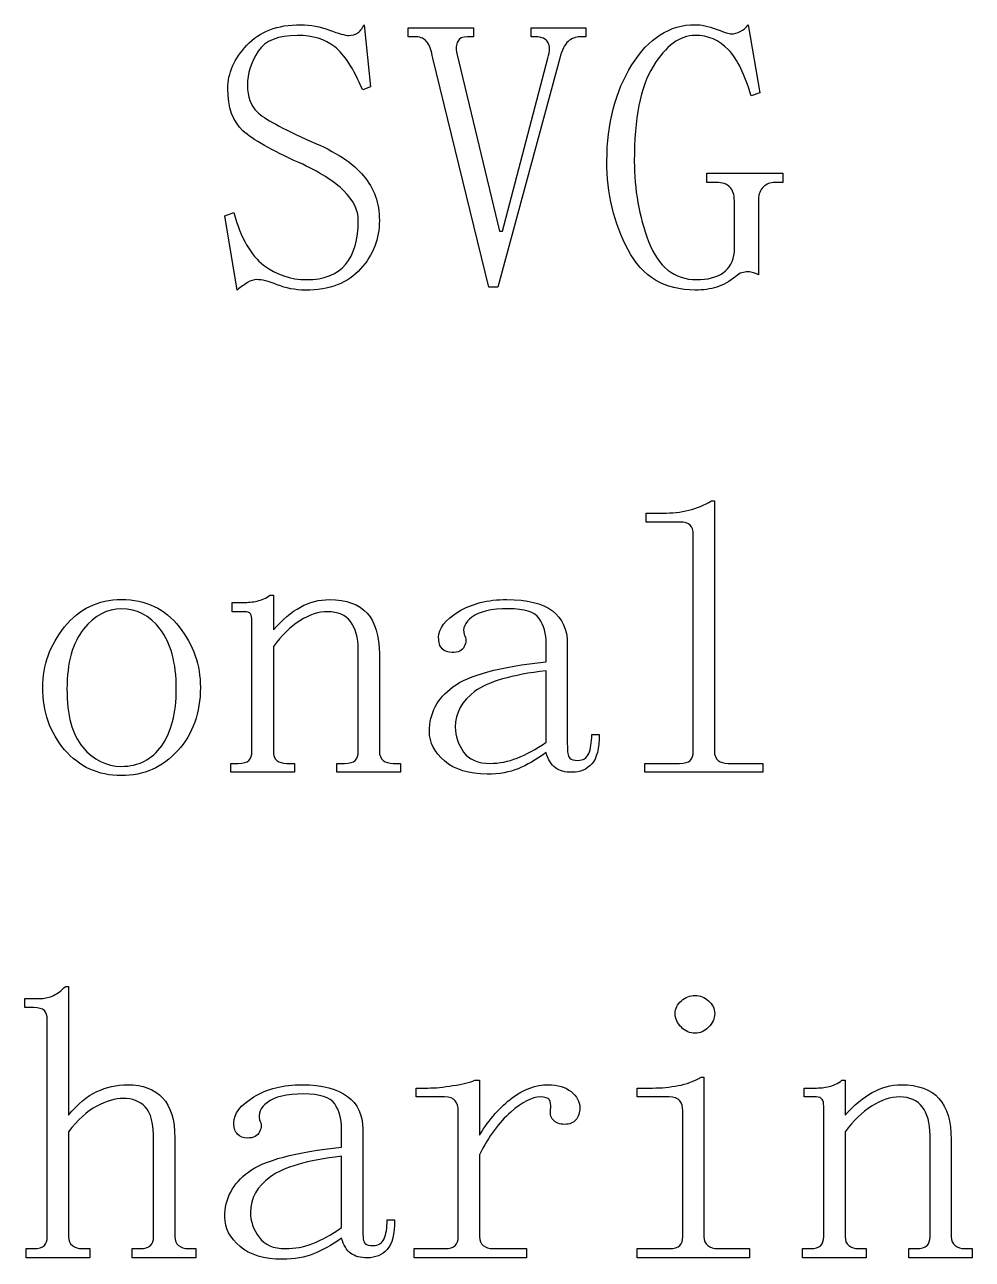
# Model space of a CAD drawing. Header units: centimetres. Extents: x -16 to 14.3, y -18.7 to 16.9.
# Drawn here: x 4.194 to 6.825, y -18.518 to -15.091 of the extents above; entities that cross this region are included whole.
import ezdxf

# ---------------------------------------------------------------- set-up
doc = ezdxf.new("R2010")
doc.units = ezdxf.units.CM
doc.header["$MEASUREMENT"] = 0
doc.layers.add('Layer 1', color=7, linetype='Continuous')

msp = doc.modelspace()

# ---------------------------------------------------------------- linework, layer by layer
at = {"layer": 'Layer 1'}
for points, knots in [([(4.96009, -15.09061), (4.89553, -15.09061), (4.84552, -15.10977), (4.81044, -15.14766), (4.81044, -15.14766), (4.77535, -15.18555), (4.75752, -15.22545), (4.75752, -15.26755), (4.75752, -15.26755), (4.75752, -15.32088), (4.77162, -15.3597), (4.79969, -15.38496), (4.79969, -15.38496), (4.82776, -15.41022), (4.87935, -15.43975), (4.95513, -15.47343), (4.95513, -15.47343), (5.01127, -15.49869), (5.05331, -15.52531), (5.07998, -15.55198), (5.07998, -15.55198), (5.10665, -15.57865), (5.11967, -15.60577), (5.11967, -15.63384), (5.11967, -15.63384), (5.11967, -15.68717), (5.10797, -15.72814), (5.08412, -15.75621), (5.08412, -15.75621), (5.06026, -15.78428), (5.02435, -15.79838), (4.97663, -15.79838), (4.97663, -15.79838), (4.93172, -15.79838), (4.89183, -15.78453), (4.85674, -15.75787), (4.85674, -15.75787), (4.82165, -15.7312), (4.79371, -15.68252), (4.77406, -15.61235), (4.77406, -15.61235), (4.77406, -15.61235), (4.74926, -15.62145), (4.74926, -15.62145), (4.74926, -15.62145), (4.74926, -15.62145), (4.78316, -15.82733), (4.78316, -15.82733), (4.78316, -15.82733), (4.79439, -15.81891), (4.80368, -15.81227), (4.8121, -15.80666), (4.8121, -15.80666), (4.82052, -15.80105), (4.82931, -15.79839), (4.83773, -15.79839), (4.83773, -15.79839), (4.85176, -15.79839), (4.87092, -15.80262), (4.89478, -15.81245), (4.89478, -15.81245), (4.91864, -15.82227), (4.94443, -15.82733), (4.9725, -15.82733), (4.9725, -15.82733), (5.03987, -15.82733), (5.0912, -15.80792), (5.12629, -15.76863), (5.12629, -15.76863), (5.16138, -15.72933), (5.17838, -15.68438), (5.17838, -15.63386), (5.17838, -15.63386), (5.17838, -15.58614), (5.16403, -15.54492), (5.13456, -15.50984), (5.13456, -15.50984), (5.10509, -15.47475), (5.0564, -15.44282), (4.98904, -15.41476), (4.98904, -15.41476), (4.90764, -15.37827), (4.85763, -15.35115), (4.83939, -15.3329), (4.83939, -15.3329), (4.82114, -15.31466), (4.8121, -15.29019), (4.8121, -15.25931), (4.8121, -15.25931), (4.8121, -15.22563), (4.82222, -15.1937), (4.84187, -15.16423), (4.84187, -15.16423), (4.86152, -15.13476), (4.89768, -15.12041), (4.95101, -15.12041), (4.95101, -15.12041), (4.99311, -15.12041), (5.0277, -15.13078), (5.05436, -15.15183), (5.05436, -15.15183), (5.08103, -15.17288), (5.10682, -15.21277), (5.13208, -15.27172), (5.13208, -15.27172), (5.13208, -15.27172), (5.15358, -15.26345), (5.15358, -15.26345), (5.15358, -15.26345), (5.15358, -15.26345), (5.13622, -15.09064), (5.13622, -15.09064), (5.13622, -15.09064), (5.13061, -15.10187), (5.12422, -15.10958), (5.1172, -15.11379), (5.1172, -15.11379), (5.11018, -15.118), (5.10247, -15.12041), (5.09405, -15.1204), (5.09405, -15.1204), (5.08282, -15.1204), (5.06474, -15.11534), (5.03948, -15.10552), (5.03948, -15.10552), (5.01422, -15.0957), (4.98817, -15.09064), (4.9601, -15.09064), (4.9601, -15.09064), (4.9601, -15.09064), (4.96009, -15.09061), (4.96009, -15.09061)], [0, 0, 0, 0, 0.0294118, 0.0294118, 0.0294118, 0.0294118, 0.0588235, 0.0588235, 0.0588235, 0.0588235, 0.0882353, 0.0882353, 0.0882353, 0.0882353, 0.1176471, 0.1176471, 0.1176471, 0.1176471, 0.1470588, 0.1470588, 0.1470588, 0.1470588, 0.1764706, 0.1764706, 0.1764706, 0.1764706, 0.2058824, 0.2058824, 0.2058824, 0.2058824, 0.2352941, 0.2352941, 0.2352941, 0.2352941, 0.2647059, 0.2647059, 0.2647059, 0.2647059, 0.2941176, 0.2941176, 0.2941176, 0.2941176, 0.3235294, 0.3235294, 0.3235294, 0.3235294, 0.3529412, 0.3529412, 0.3529412, 0.3529412, 0.3823529, 0.3823529, 0.3823529, 0.3823529, 0.4117647, 0.4117647, 0.4117647, 0.4117647, 0.4411765, 0.4411765, 0.4411765, 0.4411765, 0.4705882, 0.4705882, 0.4705882, 0.4705882, 0.5, 0.5, 0.5, 0.5, 0.5294118, 0.5294118, 0.5294118, 0.5294118, 0.5588235, 0.5588235, 0.5588235, 0.5588235, 0.5882353, 0.5882353, 0.5882353, 0.5882353, 0.6176471, 0.6176471, 0.6176471, 0.6176471, 0.6470588, 0.6470588, 0.6470588, 0.6470588, 0.6764706, 0.6764706, 0.6764706, 0.6764706, 0.7058824, 0.7058824, 0.7058824, 0.7058824, 0.7352941, 0.7352941, 0.7352941, 0.7352941, 0.7647059, 0.7647059, 0.7647059, 0.7647059, 0.7941176, 0.7941176, 0.7941176, 0.7941176, 0.8235294, 0.8235294, 0.8235294, 0.8235294, 0.8529412, 0.8529412, 0.8529412, 0.8529412, 0.8823529, 0.8823529, 0.8823529, 0.8823529, 0.9117647, 0.9117647, 0.9117647, 0.9117647, 0.9411765, 0.9411765, 0.9411765, 0.9411765, 1, 1, 1, 1]), ([(5.25857, -15.09888), (5.25857, -15.09888), (5.25857, -15.12451), (5.25857, -15.12451), (5.25857, -15.12451), (5.25857, -15.12451), (5.28007, -15.12451), (5.28007, -15.12451), (5.28007, -15.12451), (5.2941, -15.12451), (5.30447, -15.12957), (5.31149, -15.13939), (5.31149, -15.13939), (5.31851, -15.14922), (5.32357, -15.16356), (5.32637, -15.18321), (5.32637, -15.18321), (5.32637, -15.18321), (5.48181, -15.81904), (5.48181, -15.81904), (5.48181, -15.81904), (5.48181, -15.81904), (5.50744, -15.81904), (5.50744, -15.81904), (5.50744, -15.81904), (5.50744, -15.81904), (5.67942, -15.18321), (5.67942, -15.18321), (5.67942, -15.18321), (5.68503, -15.16076), (5.69275, -15.14533), (5.70257, -15.13691), (5.70257, -15.13691), (5.71239, -15.12849), (5.72359, -15.12451), (5.73482, -15.12451), (5.73482, -15.12451), (5.73482, -15.12451), (5.75136, -15.12451), (5.75136, -15.12451), (5.75136, -15.12451), (5.75136, -15.12451), (5.75136, -15.09888), (5.75136, -15.09888), (5.75136, -15.09888), (5.75136, -15.09888), (5.60005, -15.09888), (5.60005, -15.09888), (5.60005, -15.09888), (5.60005, -15.09888), (5.60005, -15.12451), (5.60005, -15.12451), (5.60005, -15.12451), (5.60005, -15.12451), (5.61245, -15.12451), (5.61245, -15.12451), (5.61245, -15.12451), (5.62929, -15.12451), (5.64074, -15.12957), (5.64635, -15.13939), (5.64635, -15.13939), (5.65196, -15.14922), (5.65196, -15.16356), (5.64635, -15.18321), (5.64635, -15.18321), (5.64635, -15.18321), (5.51985, -15.66359), (5.51985, -15.66359), (5.51985, -15.66359), (5.51985, -15.66359), (5.51158, -15.66359), (5.51158, -15.66359), (5.51158, -15.66359), (5.51158, -15.66359), (5.39334, -15.1708), (5.39334, -15.1708), (5.39334, -15.1708), (5.39053, -15.15677), (5.39161, -15.14532), (5.39582, -15.1369), (5.39582, -15.1369), (5.40003, -15.12848), (5.40907, -15.1245), (5.42311, -15.1245), (5.42311, -15.1245), (5.42311, -15.1245), (5.43965, -15.1245), (5.43965, -15.1245), (5.43965, -15.1245), (5.43965, -15.1245), (5.43965, -15.09887), (5.43965, -15.09887), (5.43965, -15.09887), (5.43965, -15.09887), (5.25858, -15.09887), (5.25858, -15.09887), (5.25858, -15.09887), (5.25858, -15.09887), (5.25857, -15.09888), (5.25857, -15.09888)], [0, 0, 0, 0, 0.0384615, 0.0384615, 0.0384615, 0.0384615, 0.0769231, 0.0769231, 0.0769231, 0.0769231, 0.1153846, 0.1153846, 0.1153846, 0.1153846, 0.1538462, 0.1538462, 0.1538462, 0.1538462, 0.1923077, 0.1923077, 0.1923077, 0.1923077, 0.2307692, 0.2307692, 0.2307692, 0.2307692, 0.2692308, 0.2692308, 0.2692308, 0.2692308, 0.3076923, 0.3076923, 0.3076923, 0.3076923, 0.3461538, 0.3461538, 0.3461538, 0.3461538, 0.3846154, 0.3846154, 0.3846154, 0.3846154, 0.4230769, 0.4230769, 0.4230769, 0.4230769, 0.4615385, 0.4615385, 0.4615385, 0.4615385, 0.5, 0.5, 0.5, 0.5, 0.5384615, 0.5384615, 0.5384615, 0.5384615, 0.5769231, 0.5769231, 0.5769231, 0.5769231, 0.6153846, 0.6153846, 0.6153846, 0.6153846, 0.6538462, 0.6538462, 0.6538462, 0.6538462, 0.6923077, 0.6923077, 0.6923077, 0.6923077, 0.7307692, 0.7307692, 0.7307692, 0.7307692, 0.7692308, 0.7692308, 0.7692308, 0.7692308, 0.8076923, 0.8076923, 0.8076923, 0.8076923, 0.8461538, 0.8461538, 0.8461538, 0.8461538, 0.8846154, 0.8846154, 0.8846154, 0.8846154, 0.9230769, 0.9230769, 0.9230769, 0.9230769, 1, 1, 1, 1]), ([(6.05481, -15.09061), (5.98464, -15.09061), (5.92584, -15.12785), (5.87952, -15.20223), (5.87952, -15.20223), (5.83321, -15.27661), (5.81007, -15.36544), (5.81007, -15.46929), (5.81007, -15.46929), (5.81007, -15.55911), (5.82948, -15.6413), (5.86877, -15.71568), (5.86877, -15.71568), (5.90807, -15.79006), (5.9706, -15.8273), (6.05481, -15.8273), (6.05481, -15.8273), (6.07726, -15.8273), (6.09692, -15.82465), (6.11517, -15.81903), (6.11517, -15.81903), (6.13341, -15.81342), (6.15124, -15.8033), (6.16809, -15.78926), (6.16809, -15.78926), (6.1737, -15.78365), (6.17901, -15.78074), (6.18463, -15.77934), (6.18463, -15.77934), (6.19024, -15.77794), (6.19638, -15.77686), (6.20199, -15.77686), (6.20199, -15.77686), (6.2076, -15.77686), (6.21266, -15.77794), (6.21687, -15.77934), (6.21687, -15.77934), (6.22108, -15.78074), (6.22531, -15.78232), (6.23093, -15.78513), (6.23093, -15.78513), (6.23093, -15.78513), (6.23093, -15.57512), (6.23093, -15.57512), (6.23093, -15.57512), (6.23093, -15.56109), (6.23574, -15.54964), (6.24416, -15.54122), (6.24416, -15.54122), (6.25258, -15.5328), (6.2632, -15.52882), (6.27723, -15.52882), (6.27723, -15.52882), (6.27723, -15.52882), (6.29873, -15.52882), (6.29873, -15.52882), (6.29873, -15.52882), (6.29873, -15.52882), (6.29873, -15.50319), (6.29873, -15.50319), (6.29873, -15.50319), (6.29873, -15.50319), (6.08789, -15.50319), (6.08789, -15.50319), (6.08789, -15.50319), (6.08789, -15.50319), (6.08789, -15.52882), (6.08789, -15.52882), (6.08789, -15.52882), (6.08789, -15.52882), (6.11352, -15.52882), (6.11352, -15.52882), (6.11352, -15.52882), (6.13036, -15.52882), (6.14313, -15.5328), (6.15155, -15.54122), (6.15155, -15.54122), (6.15997, -15.54964), (6.16395, -15.56241), (6.16395, -15.57925), (6.16395, -15.57925), (6.16395, -15.57925), (6.16395, -15.72229), (6.16395, -15.72229), (6.16395, -15.72229), (6.16114, -15.74755), (6.15078, -15.76671), (6.13253, -15.77934), (6.13253, -15.77934), (6.11428, -15.79197), (6.08982, -15.79836), (6.05894, -15.79836), (6.05894, -15.79836), (5.99719, -15.79836), (5.95249, -15.7627), (5.92582, -15.69253), (5.92582, -15.69253), (5.89915, -15.62236), (5.88613, -15.54788), (5.88613, -15.46929), (5.88613, -15.46929), (5.88613, -15.3514), (5.90313, -15.2639), (5.93822, -15.20636), (5.93822, -15.20636), (5.97331, -15.14882), (6.0127, -15.12037), (6.0548, -15.12037), (6.0548, -15.12037), (6.09129, -15.12037), (6.12214, -15.13339), (6.1474, -15.16006), (6.1474, -15.16006), (6.17266, -15.18673), (6.1934, -15.22927), (6.21024, -15.28822), (6.21024, -15.28822), (6.21024, -15.28822), (6.23504, -15.27995), (6.23504, -15.27995), (6.23504, -15.27995), (6.23504, -15.27995), (6.20197, -15.09061), (6.20197, -15.09061), (6.20197, -15.09061), (6.19636, -15.09903), (6.18889, -15.10542), (6.18047, -15.10963), (6.18047, -15.10963), (6.17205, -15.11384), (6.16409, -15.11625), (6.15567, -15.11624), (6.15567, -15.11624), (6.15006, -15.11624), (6.13596, -15.11143), (6.1135, -15.10301), (6.1135, -15.10301), (6.09104, -15.09459), (6.07164, -15.09061), (6.0548, -15.09061), (6.0548, -15.09061), (6.0548, -15.09061), (6.05481, -15.09061), (6.05481, -15.09061)], [0, 0, 0, 0, 0.027027, 0.027027, 0.027027, 0.027027, 0.0540541, 0.0540541, 0.0540541, 0.0540541, 0.0810811, 0.0810811, 0.0810811, 0.0810811, 0.1081081, 0.1081081, 0.1081081, 0.1081081, 0.1351351, 0.1351351, 0.1351351, 0.1351351, 0.1621622, 0.1621622, 0.1621622, 0.1621622, 0.1891892, 0.1891892, 0.1891892, 0.1891892, 0.2162162, 0.2162162, 0.2162162, 0.2162162, 0.2432432, 0.2432432, 0.2432432, 0.2432432, 0.2702703, 0.2702703, 0.2702703, 0.2702703, 0.2972973, 0.2972973, 0.2972973, 0.2972973, 0.3243243, 0.3243243, 0.3243243, 0.3243243, 0.3513514, 0.3513514, 0.3513514, 0.3513514, 0.3783784, 0.3783784, 0.3783784, 0.3783784, 0.4054054, 0.4054054, 0.4054054, 0.4054054, 0.4324324, 0.4324324, 0.4324324, 0.4324324, 0.4594595, 0.4594595, 0.4594595, 0.4594595, 0.4864865, 0.4864865, 0.4864865, 0.4864865, 0.5135135, 0.5135135, 0.5135135, 0.5135135, 0.5405405, 0.5405405, 0.5405405, 0.5405405, 0.5675676, 0.5675676, 0.5675676, 0.5675676, 0.5945946, 0.5945946, 0.5945946, 0.5945946, 0.6216216, 0.6216216, 0.6216216, 0.6216216, 0.6486486, 0.6486486, 0.6486486, 0.6486486, 0.6756757, 0.6756757, 0.6756757, 0.6756757, 0.7027027, 0.7027027, 0.7027027, 0.7027027, 0.7297297, 0.7297297, 0.7297297, 0.7297297, 0.7567568, 0.7567568, 0.7567568, 0.7567568, 0.7837838, 0.7837838, 0.7837838, 0.7837838, 0.8108108, 0.8108108, 0.8108108, 0.8108108, 0.8378378, 0.8378378, 0.8378378, 0.8378378, 0.8648649, 0.8648649, 0.8648649, 0.8648649, 0.8918919, 0.8918919, 0.8918919, 0.8918919, 0.9189189, 0.9189189, 0.9189189, 0.9189189, 0.9459459, 0.9459459, 0.9459459, 0.9459459, 1, 1, 1, 1]), ([(6.10028, -16.4127), (6.08063, -16.42393), (6.0599, -16.43272), (6.03744, -16.43833), (6.03744, -16.43833), (6.01498, -16.44394), (5.99077, -16.4466), (5.96551, -16.4466), (5.96551, -16.4466), (5.96551, -16.4466), (5.91921, -16.4466), (5.91921, -16.4466), (5.91921, -16.4466), (5.91921, -16.4466), (5.91921, -16.4714), (5.91921, -16.4714), (5.91921, -16.4714), (5.91921, -16.4714), (6.01181, -16.4714), (6.01181, -16.4714), (6.01181, -16.4714), (6.02584, -16.4714), (6.03596, -16.47406), (6.04158, -16.47967), (6.04158, -16.47967), (6.04719, -16.48528), (6.04985, -16.49407), (6.04985, -16.5053), (6.04985, -16.5053), (6.04985, -16.5053), (6.04985, -17.10723), (6.04985, -17.10723), (6.04985, -17.10723), (6.04985, -17.11846), (6.0472, -17.12725), (6.04158, -17.13286), (6.04158, -17.13286), (6.03597, -17.13847), (6.02585, -17.14113), (6.01181, -17.14113), (6.01181, -17.14113), (6.01181, -17.14113), (5.91507, -17.14113), (5.91507, -17.14113), (5.91507, -17.14113), (5.91507, -17.14113), (5.91507, -17.16593), (5.91507, -17.16593), (5.91507, -17.16593), (5.91507, -17.16593), (6.24332, -17.16593), (6.24332, -17.16593), (6.24332, -17.16593), (6.24332, -17.16593), (6.24332, -17.14113), (6.24332, -17.14113), (6.24332, -17.14113), (6.24332, -17.14113), (6.14658, -17.14113), (6.14658, -17.14113), (6.14658, -17.14113), (6.13535, -17.14113), (6.12631, -17.13848), (6.11929, -17.13286), (6.11929, -17.13286), (6.11227, -17.12725), (6.10854, -17.11846), (6.10854, -17.10723), (6.10854, -17.10723), (6.10854, -17.10723), (6.10854, -16.4127), (6.10854, -16.4127), (6.10854, -16.4127), (6.10854, -16.4127), (6.10027, -16.4127), (6.10027, -16.4127), (6.10027, -16.4127), (6.10027, -16.4127), (6.10028, -16.4127), (6.10028, -16.4127)], [0, 0, 0, 0, 0.047619, 0.047619, 0.047619, 0.047619, 0.0952381, 0.0952381, 0.0952381, 0.0952381, 0.1428571, 0.1428571, 0.1428571, 0.1428571, 0.1904762, 0.1904762, 0.1904762, 0.1904762, 0.2380952, 0.2380952, 0.2380952, 0.2380952, 0.2857143, 0.2857143, 0.2857143, 0.2857143, 0.3333333, 0.3333333, 0.3333333, 0.3333333, 0.3809524, 0.3809524, 0.3809524, 0.3809524, 0.4285714, 0.4285714, 0.4285714, 0.4285714, 0.4761905, 0.4761905, 0.4761905, 0.4761905, 0.5238095, 0.5238095, 0.5238095, 0.5238095, 0.5714286, 0.5714286, 0.5714286, 0.5714286, 0.6190476, 0.6190476, 0.6190476, 0.6190476, 0.6666667, 0.6666667, 0.6666667, 0.6666667, 0.7142857, 0.7142857, 0.7142857, 0.7142857, 0.7619048, 0.7619048, 0.7619048, 0.7619048, 0.8095238, 0.8095238, 0.8095238, 0.8095238, 0.8571429, 0.8571429, 0.8571429, 0.8571429, 0.9047619, 0.9047619, 0.9047619, 0.9047619, 1, 1, 1, 1]), ([(4.46234, -16.68638), (4.39778, -16.68638), (4.34512, -16.71192), (4.30442, -16.76245), (4.30442, -16.76245), (4.26372, -16.81297), (4.24406, -16.86854), (4.24406, -16.9303), (4.24406, -16.9303), (4.24406, -16.99767), (4.26372, -17.05539), (4.30442, -17.10311), (4.30442, -17.10311), (4.34512, -17.15083), (4.39778, -17.17504), (4.46234, -17.17504), (4.46234, -17.17504), (4.52409, -17.17504), (4.57651, -17.1519), (4.61861, -17.10559), (4.61861, -17.10559), (4.66071, -17.05928), (4.68145, -17.00048), (4.68145, -16.9303), (4.68145, -16.9303), (4.68145, -16.86855), (4.66204, -16.81298), (4.62275, -16.76245), (4.62275, -16.76245), (4.58345, -16.71193), (4.52971, -16.68638), (4.46235, -16.68638), (4.46235, -16.68638), (4.46235, -16.68638), (4.46234, -16.68638), (4.46234, -16.68638)], [0, 0, 0, 0, 0.1, 0.1, 0.1, 0.1, 0.2, 0.2, 0.2, 0.2, 0.3, 0.3, 0.3, 0.3, 0.4, 0.4, 0.4, 0.4, 0.5, 0.5, 0.5, 0.5, 0.6, 0.6, 0.6, 0.6, 0.7, 0.7, 0.7, 0.7, 0.8, 0.8, 0.8, 0.8, 1, 1, 1, 1]), ([(4.87493, -16.67397), (4.8637, -16.68239), (4.85201, -16.6877), (4.83938, -16.69051), (4.83938, -16.69051), (4.82675, -16.69332), (4.81373, -16.69464), (4.79969, -16.69464), (4.79969, -16.69464), (4.79969, -16.69464), (4.76992, -16.69464), (4.76992, -16.69464), (4.76992, -16.69464), (4.76992, -16.69464), (4.76992, -16.72027), (4.76992, -16.72027), (4.76992, -16.72027), (4.76992, -16.72027), (4.80382, -16.72027), (4.80382, -16.72027), (4.80382, -16.72027), (4.81224, -16.72027), (4.81755, -16.72185), (4.82036, -16.72606), (4.82036, -16.72606), (4.82317, -16.73027), (4.82449, -16.73666), (4.82449, -16.74508), (4.82449, -16.74508), (4.82449, -16.74508), (4.82449, -17.10723), (4.82449, -17.10723), (4.82449, -17.10723), (4.82449, -17.11846), (4.82184, -17.12725), (4.81622, -17.13286), (4.81622, -17.13286), (4.81061, -17.13847), (4.80049, -17.14113), (4.78645, -17.14113), (4.78645, -17.14113), (4.78645, -17.14113), (4.76578, -17.14113), (4.76578, -17.14113), (4.76578, -17.14113), (4.76578, -17.14113), (4.76578, -17.16593), (4.76578, -17.16593), (4.76578, -17.16593), (4.76578, -17.16593), (4.94272, -17.16593), (4.94272, -17.16593), (4.94272, -17.16593), (4.94272, -17.16593), (4.94272, -17.14113), (4.94272, -17.14113), (4.94272, -17.14113), (4.94272, -17.14113), (4.92122, -17.14113), (4.92122, -17.14113), (4.92122, -17.14113), (4.90999, -17.14113), (4.90095, -17.13848), (4.89393, -17.13286), (4.89393, -17.13286), (4.88691, -17.12725), (4.88401, -17.11846), (4.88401, -17.10723), (4.88401, -17.10723), (4.88401, -17.10723), (4.88401, -16.81702), (4.88401, -16.81702), (4.88401, -16.81702), (4.90646, -16.78614), (4.93093, -16.76193), (4.9576, -16.74509), (4.9576, -16.74509), (4.98427, -16.72825), (5.01006, -16.72029), (5.03532, -16.72029), (5.03532, -16.72029), (5.06339, -16.72029), (5.08412, -16.72933), (5.09816, -16.74758), (5.09816, -16.74758), (5.11219, -16.76583), (5.11966, -16.79162), (5.11966, -16.8253), (5.11966, -16.8253), (5.11966, -16.8253), (5.11966, -17.10725), (5.11966, -17.10725), (5.11966, -17.10725), (5.11966, -17.11848), (5.11701, -17.12727), (5.11139, -17.13288), (5.11139, -17.13288), (5.10578, -17.13849), (5.09566, -17.14115), (5.08162, -17.14115), (5.08162, -17.14115), (5.08162, -17.14115), (5.06012, -17.14115), (5.06012, -17.14115), (5.06012, -17.14115), (5.06012, -17.14115), (5.06012, -17.16595), (5.06012, -17.16595), (5.06012, -17.16595), (5.06012, -17.16595), (5.23706, -17.16595), (5.23706, -17.16595), (5.23706, -17.16595), (5.23706, -17.16595), (5.23706, -17.14115), (5.23706, -17.14115), (5.23706, -17.14115), (5.23706, -17.14115), (5.21639, -17.14115), (5.21639, -17.14115), (5.21639, -17.14115), (5.20516, -17.14115), (5.19612, -17.1385), (5.1891, -17.13288), (5.1891, -17.13288), (5.18208, -17.12727), (5.17835, -17.11848), (5.17835, -17.10725), (5.17835, -17.10725), (5.17835, -17.10725), (5.17835, -16.83771), (5.17835, -16.83771), (5.17835, -16.83771), (5.17835, -16.78719), (5.1669, -16.7497), (5.14445, -16.72444), (5.14445, -16.72444), (5.12199, -16.69918), (5.08716, -16.68641), (5.03944, -16.68641), (5.03944, -16.68641), (5.01137, -16.68641), (4.9845, -16.69305), (4.95924, -16.70708), (4.95924, -16.70708), (4.93398, -16.72112), (4.90926, -16.74268), (4.884, -16.77075), (4.884, -16.77075), (4.884, -16.77075), (4.884, -16.67401), (4.884, -16.67401), (4.884, -16.67401), (4.884, -16.67401), (4.8749, -16.67401), (4.8749, -16.67401), (4.8749, -16.67401), (4.8749, -16.67401), (4.87493, -16.67397), (4.87493, -16.67397)], [0, 0, 0, 0, 0.0243902, 0.0243902, 0.0243902, 0.0243902, 0.0487805, 0.0487805, 0.0487805, 0.0487805, 0.0731707, 0.0731707, 0.0731707, 0.0731707, 0.097561, 0.097561, 0.097561, 0.097561, 0.1219512, 0.1219512, 0.1219512, 0.1219512, 0.1463415, 0.1463415, 0.1463415, 0.1463415, 0.1707317, 0.1707317, 0.1707317, 0.1707317, 0.195122, 0.195122, 0.195122, 0.195122, 0.2195122, 0.2195122, 0.2195122, 0.2195122, 0.2439024, 0.2439024, 0.2439024, 0.2439024, 0.2682927, 0.2682927, 0.2682927, 0.2682927, 0.2926829, 0.2926829, 0.2926829, 0.2926829, 0.3170732, 0.3170732, 0.3170732, 0.3170732, 0.3414634, 0.3414634, 0.3414634, 0.3414634, 0.3658537, 0.3658537, 0.3658537, 0.3658537, 0.3902439, 0.3902439, 0.3902439, 0.3902439, 0.4146341, 0.4146341, 0.4146341, 0.4146341, 0.4390244, 0.4390244, 0.4390244, 0.4390244, 0.4634146, 0.4634146, 0.4634146, 0.4634146, 0.4878049, 0.4878049, 0.4878049, 0.4878049, 0.5121951, 0.5121951, 0.5121951, 0.5121951, 0.5365854, 0.5365854, 0.5365854, 0.5365854, 0.5609756, 0.5609756, 0.5609756, 0.5609756, 0.5853659, 0.5853659, 0.5853659, 0.5853659, 0.6097561, 0.6097561, 0.6097561, 0.6097561, 0.6341463, 0.6341463, 0.6341463, 0.6341463, 0.6585366, 0.6585366, 0.6585366, 0.6585366, 0.6829268, 0.6829268, 0.6829268, 0.6829268, 0.7073171, 0.7073171, 0.7073171, 0.7073171, 0.7317073, 0.7317073, 0.7317073, 0.7317073, 0.7560976, 0.7560976, 0.7560976, 0.7560976, 0.7804878, 0.7804878, 0.7804878, 0.7804878, 0.804878, 0.804878, 0.804878, 0.804878, 0.8292683, 0.8292683, 0.8292683, 0.8292683, 0.8536585, 0.8536585, 0.8536585, 0.8536585, 0.8780488, 0.8780488, 0.8780488, 0.8780488, 0.902439, 0.902439, 0.902439, 0.902439, 0.9268293, 0.9268293, 0.9268293, 0.9268293, 0.9512195, 0.9512195, 0.9512195, 0.9512195, 1, 1, 1, 1]), ([(5.53225, -16.68638), (5.47892, -16.68638), (5.43397, -16.69783), (5.39748, -16.72028), (5.39748, -16.72028), (5.36099, -16.74274), (5.34291, -16.76612), (5.34291, -16.79139), (5.34291, -16.79139), (5.34291, -16.80542), (5.34581, -16.81579), (5.35283, -16.82281), (5.35283, -16.82281), (5.35985, -16.82983), (5.36889, -16.83356), (5.38012, -16.83356), (5.38012, -16.83356), (5.39696, -16.83356), (5.40841, -16.82825), (5.41402, -16.81702), (5.41402, -16.81702), (5.41963, -16.80579), (5.41963, -16.79435), (5.41402, -16.78312), (5.41402, -16.78312), (5.40841, -16.76628), (5.41587, -16.7506), (5.43552, -16.73516), (5.43552, -16.73516), (5.45517, -16.71972), (5.48867, -16.71201), (5.53639, -16.71201), (5.53639, -16.71201), (5.5813, -16.71201), (5.60975, -16.72105), (5.62238, -16.7393), (5.62238, -16.7393), (5.63501, -16.75755), (5.6414, -16.78068), (5.6414, -16.80875), (5.6414, -16.80875), (5.6414, -16.80875), (5.6414, -16.85919), (5.6414, -16.85919), (5.6414, -16.85919), (5.51228, -16.87322), (5.42611, -16.89636), (5.3826, -16.92864), (5.3826, -16.92864), (5.33909, -16.96092), (5.31728, -17.00214), (5.31728, -17.05266), (5.31728, -17.05266), (5.31728, -17.08354), (5.33138, -17.11066), (5.35945, -17.13452), (5.35945, -17.13452), (5.38752, -17.15838), (5.42716, -17.1709), (5.47769, -17.1709), (5.47769, -17.1709), (5.51137, -17.1709), (5.53982, -17.16584), (5.56368, -17.15602), (5.56368, -17.15602), (5.58754, -17.1462), (5.61333, -17.13102), (5.6414, -17.11137), (5.6414, -17.11137), (5.64701, -17.13102), (5.6558, -17.14512), (5.66703, -17.15354), (5.66703, -17.15354), (5.67826, -17.16196), (5.69368, -17.16594), (5.71333, -17.16594), (5.71333, -17.16594), (5.73578, -17.16594), (5.75387, -17.15823), (5.7679, -17.14279), (5.7679, -17.14279), (5.78193, -17.12735), (5.78857, -17.10023), (5.78857, -17.06093), (5.78857, -17.06093), (5.78857, -17.06093), (5.7679, -17.06093), (5.7679, -17.06093), (5.7679, -17.06093), (5.7679, -17.08339), (5.76524, -17.10122), (5.75963, -17.11385), (5.75963, -17.11385), (5.75402, -17.12648), (5.7439, -17.13287), (5.72986, -17.13287), (5.72986, -17.13287), (5.71863, -17.13287), (5.71092, -17.13046), (5.70671, -17.12626), (5.70671, -17.12626), (5.7025, -17.12205), (5.70009, -17.10903), (5.7001, -17.08657), (5.7001, -17.08657), (5.7001, -17.08657), (5.7001, -16.80876), (5.7001, -16.80876), (5.7001, -16.80876), (5.7001, -16.76946), (5.68683, -16.73886), (5.65876, -16.71781), (5.65876, -16.71781), (5.63069, -16.69676), (5.58839, -16.68639), (5.53226, -16.68639), (5.53226, -16.68639), (5.53226, -16.68639), (5.53225, -16.68638), (5.53225, -16.68638)], [0, 0, 0, 0, 0.0322581, 0.0322581, 0.0322581, 0.0322581, 0.0645161, 0.0645161, 0.0645161, 0.0645161, 0.0967742, 0.0967742, 0.0967742, 0.0967742, 0.1290323, 0.1290323, 0.1290323, 0.1290323, 0.1612903, 0.1612903, 0.1612903, 0.1612903, 0.1935484, 0.1935484, 0.1935484, 0.1935484, 0.2258065, 0.2258065, 0.2258065, 0.2258065, 0.2580645, 0.2580645, 0.2580645, 0.2580645, 0.2903226, 0.2903226, 0.2903226, 0.2903226, 0.3225806, 0.3225806, 0.3225806, 0.3225806, 0.3548387, 0.3548387, 0.3548387, 0.3548387, 0.3870968, 0.3870968, 0.3870968, 0.3870968, 0.4193548, 0.4193548, 0.4193548, 0.4193548, 0.4516129, 0.4516129, 0.4516129, 0.4516129, 0.483871, 0.483871, 0.483871, 0.483871, 0.516129, 0.516129, 0.516129, 0.516129, 0.5483871, 0.5483871, 0.5483871, 0.5483871, 0.5806452, 0.5806452, 0.5806452, 0.5806452, 0.6129032, 0.6129032, 0.6129032, 0.6129032, 0.6451613, 0.6451613, 0.6451613, 0.6451613, 0.6774194, 0.6774194, 0.6774194, 0.6774194, 0.7096774, 0.7096774, 0.7096774, 0.7096774, 0.7419355, 0.7419355, 0.7419355, 0.7419355, 0.7741935, 0.7741935, 0.7741935, 0.7741935, 0.8064516, 0.8064516, 0.8064516, 0.8064516, 0.8387097, 0.8387097, 0.8387097, 0.8387097, 0.8709677, 0.8709677, 0.8709677, 0.8709677, 0.9032258, 0.9032258, 0.9032258, 0.9032258, 0.9354839, 0.9354839, 0.9354839, 0.9354839, 1, 1, 1, 1]), ([(4.46234, -16.71201), (4.50444, -16.71201), (4.54035, -16.73034), (4.56983, -16.76823), (4.56983, -16.76823), (4.5993, -16.80612), (4.61448, -16.86144), (4.61448, -16.93442), (4.61448, -16.93442), (4.61448, -17.00179), (4.60063, -17.05445), (4.57397, -17.09234), (4.57397, -17.09234), (4.5473, -17.13023), (4.51007, -17.14939), (4.46235, -17.14939), (4.46235, -17.14939), (4.42025, -17.14939), (4.38434, -17.13156), (4.35486, -17.09647), (4.35486, -17.09647), (4.32539, -17.06138), (4.31104, -17.00739), (4.31104, -16.93441), (4.31104, -16.93441), (4.31104, -16.86143), (4.32647, -16.80611), (4.35734, -16.76822), (4.35734, -16.76822), (4.38822, -16.73033), (4.42305, -16.712), (4.46235, -16.712), (4.46235, -16.712), (4.46235, -16.712), (4.46234, -16.71201), (4.46234, -16.71201)], [0, 0, 0, 0, 0.1, 0.1, 0.1, 0.1, 0.2, 0.2, 0.2, 0.2, 0.3, 0.3, 0.3, 0.3, 0.4, 0.4, 0.4, 0.4, 0.5, 0.5, 0.5, 0.5, 0.6, 0.6, 0.6, 0.6, 0.7, 0.7, 0.7, 0.7, 0.8, 0.8, 0.8, 0.8, 1, 1, 1, 1]), ([(5.64139, -16.88399), (5.64139, -16.88399), (5.64139, -17.08243), (5.64139, -17.08243), (5.64139, -17.08243), (5.61332, -17.10208), (5.58645, -17.11643), (5.56119, -17.12625), (5.56119, -17.12625), (5.53593, -17.13607), (5.51121, -17.14113), (5.48595, -17.14113), (5.48595, -17.14113), (5.45227, -17.14113), (5.4278, -17.13076), (5.41236, -17.10971), (5.41236, -17.10971), (5.39692, -17.08866), (5.38921, -17.06552), (5.38921, -17.04026), (5.38921, -17.04026), (5.38921, -17.00096), (5.40729, -16.96771), (5.44378, -16.94104), (5.44378, -16.94104), (5.48027, -16.91437), (5.54596, -16.89522), (5.64139, -16.88399)], [0, 0, 0, 0, 0.125, 0.125, 0.125, 0.125, 0.25, 0.25, 0.25, 0.25, 0.375, 0.375, 0.375, 0.375, 0.5, 0.5, 0.5, 0.5, 0.625, 0.625, 0.625, 0.625, 0.75, 0.75, 0.75, 0.75, 1, 1, 1, 1]), ([(4.3069, -17.76042), (4.29567, -17.77165), (4.28505, -17.77961), (4.27383, -17.78522), (4.27383, -17.78522), (4.2626, -17.79083), (4.25116, -17.79349), (4.23993, -17.79349), (4.23993, -17.79349), (4.23993, -17.79349), (4.19363, -17.79349), (4.19363, -17.79349), (4.19363, -17.79349), (4.19363, -17.79349), (4.19363, -17.81912), (4.19363, -17.81912), (4.19363, -17.81912), (4.19363, -17.81912), (4.21843, -17.81912), (4.21843, -17.81912), (4.21843, -17.81912), (4.23246, -17.81912), (4.24258, -17.82178), (4.2482, -17.82739), (4.2482, -17.82739), (4.25381, -17.833), (4.25647, -17.84179), (4.25647, -17.85302), (4.25647, -17.85302), (4.25647, -17.85302), (4.25647, -18.45495), (4.25647, -18.45495), (4.25647, -18.45495), (4.25647, -18.46618), (4.25382, -18.47414), (4.2482, -18.47975), (4.2482, -18.47975), (4.24259, -18.48536), (4.23247, -18.48802), (4.21843, -18.48802), (4.21843, -18.48802), (4.21843, -18.48802), (4.19776, -18.48802), (4.19776, -18.48802), (4.19776, -18.48802), (4.19776, -18.48802), (4.19776, -18.51365), (4.19776, -18.51365), (4.19776, -18.51365), (4.19776, -18.51365), (4.3747, -18.51365), (4.3747, -18.51365), (4.3747, -18.51365), (4.3747, -18.51365), (4.3747, -18.48802), (4.3747, -18.48802), (4.3747, -18.48802), (4.3747, -18.48802), (4.3532, -18.48802), (4.3532, -18.48802), (4.3532, -18.48802), (4.34197, -18.48802), (4.33293, -18.48537), (4.32591, -18.47975), (4.32591, -18.47975), (4.31889, -18.47414), (4.31516, -18.46617), (4.31516, -18.45495), (4.31516, -18.45495), (4.31516, -18.45495), (4.31516, -18.16391), (4.31516, -18.16391), (4.31516, -18.16391), (4.34042, -18.13023), (4.36704, -18.10684), (4.39371, -18.0928), (4.39371, -18.0928), (4.42038, -18.07877), (4.44484, -18.0713), (4.4673, -18.0713), (4.4673, -18.0713), (4.49256, -18.0713), (4.51305, -18.07901), (4.52848, -18.09445), (4.52848, -18.09445), (4.54392, -18.10989), (4.55163, -18.14182), (4.55163, -18.18953), (4.55163, -18.18953), (4.55163, -18.18953), (4.55163, -18.45494), (4.55163, -18.45494), (4.55163, -18.45494), (4.55163, -18.46617), (4.54815, -18.47413), (4.54253, -18.47974), (4.54253, -18.47974), (4.53692, -18.48535), (4.52763, -18.48801), (4.51359, -18.48801), (4.51359, -18.48801), (4.51359, -18.48801), (4.49209, -18.48801), (4.49209, -18.48801), (4.49209, -18.48801), (4.49209, -18.48801), (4.49209, -18.51364), (4.49209, -18.51364), (4.49209, -18.51364), (4.49209, -18.51364), (4.66903, -18.51364), (4.66903, -18.51364), (4.66903, -18.51364), (4.66903, -18.51364), (4.66903, -18.48801), (4.66903, -18.48801), (4.66903, -18.48801), (4.66903, -18.48801), (4.64836, -18.48801), (4.64836, -18.48801), (4.64836, -18.48801), (4.63713, -18.48801), (4.62809, -18.48536), (4.62107, -18.47974), (4.62107, -18.47974), (4.61405, -18.47413), (4.61032, -18.46616), (4.61032, -18.45494), (4.61032, -18.45494), (4.61032, -18.45494), (4.61032, -18.18126), (4.61032, -18.18126), (4.61032, -18.18126), (4.61032, -18.13074), (4.59888, -18.0935), (4.57642, -18.06964), (4.57642, -18.06964), (4.55396, -18.04578), (4.52179, -18.03326), (4.47968, -18.03326), (4.47968, -18.03326), (4.4488, -18.03326), (4.42036, -18.03965), (4.39369, -18.05228), (4.39369, -18.05228), (4.36702, -18.06491), (4.3404, -18.08672), (4.31514, -18.1176), (4.31514, -18.1176), (4.31514, -18.1176), (4.31514, -17.76041), (4.31514, -17.76041), (4.31514, -17.76041), (4.31514, -17.76041), (4.30687, -17.76041), (4.30687, -17.76041), (4.30687, -17.76041), (4.30687, -17.76041), (4.3069, -17.76042), (4.3069, -17.76042)], [0, 0, 0, 0, 0.0243902, 0.0243902, 0.0243902, 0.0243902, 0.0487805, 0.0487805, 0.0487805, 0.0487805, 0.0731707, 0.0731707, 0.0731707, 0.0731707, 0.097561, 0.097561, 0.097561, 0.097561, 0.1219512, 0.1219512, 0.1219512, 0.1219512, 0.1463415, 0.1463415, 0.1463415, 0.1463415, 0.1707317, 0.1707317, 0.1707317, 0.1707317, 0.195122, 0.195122, 0.195122, 0.195122, 0.2195122, 0.2195122, 0.2195122, 0.2195122, 0.2439024, 0.2439024, 0.2439024, 0.2439024, 0.2682927, 0.2682927, 0.2682927, 0.2682927, 0.2926829, 0.2926829, 0.2926829, 0.2926829, 0.3170732, 0.3170732, 0.3170732, 0.3170732, 0.3414634, 0.3414634, 0.3414634, 0.3414634, 0.3658537, 0.3658537, 0.3658537, 0.3658537, 0.3902439, 0.3902439, 0.3902439, 0.3902439, 0.4146341, 0.4146341, 0.4146341, 0.4146341, 0.4390244, 0.4390244, 0.4390244, 0.4390244, 0.4634146, 0.4634146, 0.4634146, 0.4634146, 0.4878049, 0.4878049, 0.4878049, 0.4878049, 0.5121951, 0.5121951, 0.5121951, 0.5121951, 0.5365854, 0.5365854, 0.5365854, 0.5365854, 0.5609756, 0.5609756, 0.5609756, 0.5609756, 0.5853659, 0.5853659, 0.5853659, 0.5853659, 0.6097561, 0.6097561, 0.6097561, 0.6097561, 0.6341463, 0.6341463, 0.6341463, 0.6341463, 0.6585366, 0.6585366, 0.6585366, 0.6585366, 0.6829268, 0.6829268, 0.6829268, 0.6829268, 0.7073171, 0.7073171, 0.7073171, 0.7073171, 0.7317073, 0.7317073, 0.7317073, 0.7317073, 0.7560976, 0.7560976, 0.7560976, 0.7560976, 0.7804878, 0.7804878, 0.7804878, 0.7804878, 0.804878, 0.804878, 0.804878, 0.804878, 0.8292683, 0.8292683, 0.8292683, 0.8292683, 0.8536585, 0.8536585, 0.8536585, 0.8536585, 0.8780488, 0.8780488, 0.8780488, 0.8780488, 0.902439, 0.902439, 0.902439, 0.902439, 0.9268293, 0.9268293, 0.9268293, 0.9268293, 0.9512195, 0.9512195, 0.9512195, 0.9512195, 1, 1, 1, 1]), ([(6.05481, -17.78522), (6.04078, -17.78522), (6.028, -17.79028), (6.01678, -17.8001), (6.01678, -17.8001), (6.00555, -17.80992), (5.99942, -17.82162), (5.99942, -17.83565), (5.99942, -17.83565), (5.99942, -17.84969), (6.00556, -17.86246), (6.01678, -17.87368), (6.01678, -17.87368), (6.02801, -17.88491), (6.04078, -17.89022), (6.05481, -17.89022), (6.05481, -17.89022), (6.06884, -17.89022), (6.08079, -17.88491), (6.09202, -17.87368), (6.09202, -17.87368), (6.10325, -17.86245), (6.10938, -17.84968), (6.10938, -17.83565), (6.10938, -17.83565), (6.10938, -17.82162), (6.10324, -17.80992), (6.09202, -17.8001), (6.09202, -17.8001), (6.08079, -17.79028), (6.06885, -17.78522), (6.05481, -17.78522)], [0, 0, 0, 0, 0.1111111, 0.1111111, 0.1111111, 0.1111111, 0.2222222, 0.2222222, 0.2222222, 0.2222222, 0.3333333, 0.3333333, 0.3333333, 0.3333333, 0.4444444, 0.4444444, 0.4444444, 0.4444444, 0.5555556, 0.5555556, 0.5555556, 0.5555556, 0.6666667, 0.6666667, 0.6666667, 0.6666667, 0.7777778, 0.7777778, 0.7777778, 0.7777778, 1, 1, 1, 1]), ([(5.44378, -18.02087), (5.42975, -18.02648), (5.40926, -18.03154), (5.3826, -18.03575), (5.3826, -18.03575), (5.35593, -18.03996), (5.3328, -18.04237), (5.31315, -18.04236), (5.31315, -18.04236), (5.31315, -18.04236), (5.28008, -18.04236), (5.28008, -18.04236), (5.28008, -18.04236), (5.28008, -18.04236), (5.28008, -18.06716), (5.28008, -18.06716), (5.28008, -18.06716), (5.28008, -18.06716), (5.35946, -18.06716), (5.35946, -18.06716), (5.35946, -18.06716), (5.37349, -18.06716), (5.38361, -18.07089), (5.38923, -18.07791), (5.38923, -18.07791), (5.39484, -18.08493), (5.3975, -18.09397), (5.3975, -18.1052), (5.3975, -18.1052), (5.3975, -18.1052), (5.3975, -18.45495), (5.3975, -18.45495), (5.3975, -18.45495), (5.3975, -18.46618), (5.39485, -18.47414), (5.38923, -18.47975), (5.38923, -18.47975), (5.38362, -18.48536), (5.3735, -18.48802), (5.35946, -18.48802), (5.35946, -18.48802), (5.35946, -18.48802), (5.27512, -18.48802), (5.27512, -18.48802), (5.27512, -18.48802), (5.27512, -18.48802), (5.27512, -18.51365), (5.27512, -18.51365), (5.27512, -18.51365), (5.27512, -18.51365), (5.58683, -18.51365), (5.58683, -18.51365), (5.58683, -18.51365), (5.58683, -18.51365), (5.58683, -18.48802), (5.58683, -18.48802), (5.58683, -18.48802), (5.58683, -18.48802), (5.49423, -18.48802), (5.49423, -18.48802), (5.49423, -18.48802), (5.483, -18.48802), (5.47396, -18.48537), (5.46694, -18.47975), (5.46694, -18.47975), (5.45992, -18.47414), (5.45619, -18.46617), (5.45619, -18.45495), (5.45619, -18.45495), (5.45619, -18.45495), (5.45619, -18.22757), (5.45619, -18.22757), (5.45619, -18.22757), (5.48145, -18.17705), (5.51073, -18.1374), (5.54301, -18.10933), (5.54301, -18.10933), (5.57529, -18.08126), (5.60241, -18.06716), (5.62487, -18.06716), (5.62487, -18.06716), (5.6389, -18.06716), (5.64769, -18.06981), (5.6505, -18.07543), (5.6505, -18.07543), (5.65331, -18.08104), (5.65463, -18.08851), (5.65463, -18.09693), (5.65463, -18.09693), (5.65182, -18.11096), (5.6534, -18.12241), (5.66042, -18.13083), (5.66042, -18.13083), (5.66744, -18.13925), (5.67863, -18.14323), (5.69267, -18.14323), (5.69267, -18.14323), (5.7067, -18.14323), (5.71707, -18.13925), (5.72409, -18.13083), (5.72409, -18.13083), (5.73111, -18.12241), (5.73484, -18.11097), (5.73484, -18.09693), (5.73484, -18.09693), (5.73484, -18.08009), (5.7263, -18.06491), (5.71086, -18.05228), (5.71086, -18.05228), (5.69542, -18.03965), (5.67444, -18.03326), (5.64637, -18.03326), (5.64637, -18.03326), (5.61269, -18.03326), (5.57943, -18.04578), (5.54715, -18.06964), (5.54715, -18.06964), (5.51487, -18.0935), (5.48427, -18.12808), (5.4562, -18.17299), (5.4562, -18.17299), (5.4562, -18.17299), (5.4562, -18.02085), (5.4562, -18.02085), (5.4562, -18.02085), (5.4562, -18.02085), (5.4438, -18.02085), (5.4438, -18.02085), (5.4438, -18.02085), (5.4438, -18.02085), (5.44378, -18.02087), (5.44378, -18.02087)], [0, 0, 0, 0, 0.0294118, 0.0294118, 0.0294118, 0.0294118, 0.0588235, 0.0588235, 0.0588235, 0.0588235, 0.0882353, 0.0882353, 0.0882353, 0.0882353, 0.1176471, 0.1176471, 0.1176471, 0.1176471, 0.1470588, 0.1470588, 0.1470588, 0.1470588, 0.1764706, 0.1764706, 0.1764706, 0.1764706, 0.2058824, 0.2058824, 0.2058824, 0.2058824, 0.2352941, 0.2352941, 0.2352941, 0.2352941, 0.2647059, 0.2647059, 0.2647059, 0.2647059, 0.2941176, 0.2941176, 0.2941176, 0.2941176, 0.3235294, 0.3235294, 0.3235294, 0.3235294, 0.3529412, 0.3529412, 0.3529412, 0.3529412, 0.3823529, 0.3823529, 0.3823529, 0.3823529, 0.4117647, 0.4117647, 0.4117647, 0.4117647, 0.4411765, 0.4411765, 0.4411765, 0.4411765, 0.4705882, 0.4705882, 0.4705882, 0.4705882, 0.5, 0.5, 0.5, 0.5, 0.5294118, 0.5294118, 0.5294118, 0.5294118, 0.5588235, 0.5588235, 0.5588235, 0.5588235, 0.5882353, 0.5882353, 0.5882353, 0.5882353, 0.6176471, 0.6176471, 0.6176471, 0.6176471, 0.6470588, 0.6470588, 0.6470588, 0.6470588, 0.6764706, 0.6764706, 0.6764706, 0.6764706, 0.7058824, 0.7058824, 0.7058824, 0.7058824, 0.7352941, 0.7352941, 0.7352941, 0.7352941, 0.7647059, 0.7647059, 0.7647059, 0.7647059, 0.7941176, 0.7941176, 0.7941176, 0.7941176, 0.8235294, 0.8235294, 0.8235294, 0.8235294, 0.8529412, 0.8529412, 0.8529412, 0.8529412, 0.8823529, 0.8823529, 0.8823529, 0.8823529, 0.9117647, 0.9117647, 0.9117647, 0.9117647, 0.9411765, 0.9411765, 0.9411765, 0.9411765, 1, 1, 1, 1]), ([(6.07134, -18.0126), (6.05169, -18.02383), (6.03013, -18.03154), (6.00767, -18.03575), (6.00767, -18.03575), (5.98521, -18.03996), (5.96183, -18.04237), (5.93656, -18.04236), (5.93656, -18.04236), (5.93656, -18.04236), (5.89439, -18.04236), (5.89439, -18.04236), (5.89439, -18.04236), (5.89439, -18.04236), (5.89439, -18.06716), (5.89439, -18.06716), (5.89439, -18.06716), (5.89439, -18.06716), (5.98286, -18.06716), (5.98286, -18.06716), (5.98286, -18.06716), (5.99689, -18.06716), (6.00701, -18.07089), (6.01263, -18.07791), (6.01263, -18.07791), (6.01824, -18.08493), (6.0209, -18.09397), (6.0209, -18.1052), (6.0209, -18.1052), (6.0209, -18.1052), (6.0209, -18.45495), (6.0209, -18.45495), (6.0209, -18.45495), (6.0209, -18.46618), (6.01825, -18.47414), (6.01263, -18.47975), (6.01263, -18.47975), (6.00702, -18.48536), (5.9969, -18.48802), (5.98286, -18.48802), (5.98286, -18.48802), (5.98286, -18.48802), (5.89439, -18.48802), (5.89439, -18.48802), (5.89439, -18.48802), (5.89439, -18.48802), (5.89439, -18.51365), (5.89439, -18.51365), (5.89439, -18.51365), (5.89439, -18.51365), (6.2061, -18.51365), (6.2061, -18.51365), (6.2061, -18.51365), (6.2061, -18.51365), (6.2061, -18.48802), (6.2061, -18.48802), (6.2061, -18.48802), (6.2061, -18.48802), (6.11763, -18.48802), (6.11763, -18.48802), (6.11763, -18.48802), (6.1064, -18.48802), (6.09736, -18.48537), (6.09034, -18.47975), (6.09034, -18.47975), (6.08332, -18.47414), (6.07959, -18.46617), (6.07959, -18.45495), (6.07959, -18.45495), (6.07959, -18.45495), (6.07959, -18.0126), (6.07959, -18.0126), (6.07959, -18.0126), (6.07959, -18.0126), (6.07132, -18.0126), (6.07132, -18.0126), (6.07132, -18.0126), (6.07132, -18.0126), (6.07134, -18.0126), (6.07134, -18.0126)], [0, 0, 0, 0, 0.047619, 0.047619, 0.047619, 0.047619, 0.0952381, 0.0952381, 0.0952381, 0.0952381, 0.1428571, 0.1428571, 0.1428571, 0.1428571, 0.1904762, 0.1904762, 0.1904762, 0.1904762, 0.2380952, 0.2380952, 0.2380952, 0.2380952, 0.2857143, 0.2857143, 0.2857143, 0.2857143, 0.3333333, 0.3333333, 0.3333333, 0.3333333, 0.3809524, 0.3809524, 0.3809524, 0.3809524, 0.4285714, 0.4285714, 0.4285714, 0.4285714, 0.4761905, 0.4761905, 0.4761905, 0.4761905, 0.5238095, 0.5238095, 0.5238095, 0.5238095, 0.5714286, 0.5714286, 0.5714286, 0.5714286, 0.6190476, 0.6190476, 0.6190476, 0.6190476, 0.6666667, 0.6666667, 0.6666667, 0.6666667, 0.7142857, 0.7142857, 0.7142857, 0.7142857, 0.7619048, 0.7619048, 0.7619048, 0.7619048, 0.8095238, 0.8095238, 0.8095238, 0.8095238, 0.8571429, 0.8571429, 0.8571429, 0.8571429, 0.9047619, 0.9047619, 0.9047619, 0.9047619, 1, 1, 1, 1]), ([(6.46243, -18.02087), (6.4512, -18.02929), (6.43951, -18.03543), (6.42688, -18.03823), (6.42688, -18.03823), (6.41425, -18.04104), (6.40123, -18.04236), (6.38719, -18.04236), (6.38719, -18.04236), (6.38719, -18.04236), (6.35742, -18.04236), (6.35742, -18.04236), (6.35742, -18.04236), (6.35742, -18.04236), (6.35742, -18.06716), (6.35742, -18.06716), (6.35742, -18.06716), (6.35742, -18.06716), (6.39132, -18.06716), (6.39132, -18.06716), (6.39132, -18.06716), (6.39974, -18.06716), (6.40505, -18.06957), (6.40786, -18.07377), (6.40786, -18.07377), (6.41067, -18.07798), (6.41199, -18.08437), (6.41199, -18.09279), (6.41199, -18.09279), (6.41199, -18.09279), (6.41199, -18.45494), (6.41199, -18.45494), (6.41199, -18.45494), (6.41199, -18.46617), (6.40934, -18.47413), (6.40372, -18.47974), (6.40372, -18.47974), (6.39811, -18.48535), (6.38882, -18.48801), (6.37478, -18.48801), (6.37478, -18.48801), (6.37478, -18.48801), (6.35328, -18.48801), (6.35328, -18.48801), (6.35328, -18.48801), (6.35328, -18.48801), (6.35328, -18.51364), (6.35328, -18.51364), (6.35328, -18.51364), (6.35328, -18.51364), (6.53022, -18.51364), (6.53022, -18.51364), (6.53022, -18.51364), (6.53022, -18.51364), (6.53022, -18.48801), (6.53022, -18.48801), (6.53022, -18.48801), (6.53022, -18.48801), (6.50872, -18.48801), (6.50872, -18.48801), (6.50872, -18.48801), (6.49749, -18.48801), (6.48845, -18.48536), (6.48143, -18.47974), (6.48143, -18.47974), (6.47441, -18.47413), (6.47151, -18.46616), (6.47151, -18.45494), (6.47151, -18.45494), (6.47151, -18.45494), (6.47151, -18.1639), (6.47151, -18.1639), (6.47151, -18.1639), (6.49397, -18.13302), (6.51843, -18.10964), (6.5451, -18.09279), (6.5451, -18.09279), (6.57177, -18.07595), (6.59756, -18.06716), (6.62282, -18.06716), (6.62282, -18.06716), (6.65089, -18.06716), (6.67162, -18.0762), (6.68566, -18.09445), (6.68566, -18.09445), (6.69969, -18.1127), (6.70716, -18.13932), (6.70716, -18.173), (6.70716, -18.173), (6.70716, -18.173), (6.70716, -18.45495), (6.70716, -18.45495), (6.70716, -18.45495), (6.70716, -18.46618), (6.70451, -18.47414), (6.69889, -18.47975), (6.69889, -18.47975), (6.69328, -18.48536), (6.68316, -18.48802), (6.66912, -18.48802), (6.66912, -18.48802), (6.66912, -18.48802), (6.64845, -18.48802), (6.64845, -18.48802), (6.64845, -18.48802), (6.64845, -18.48802), (6.64845, -18.51365), (6.64845, -18.51365), (6.64845, -18.51365), (6.64845, -18.51365), (6.82456, -18.51365), (6.82456, -18.51365), (6.82456, -18.51365), (6.82456, -18.51365), (6.82456, -18.48802), (6.82456, -18.48802), (6.82456, -18.48802), (6.82456, -18.48802), (6.80389, -18.48802), (6.80389, -18.48802), (6.80389, -18.48802), (6.79266, -18.48802), (6.78362, -18.48537), (6.7766, -18.47975), (6.7766, -18.47975), (6.76958, -18.47414), (6.76585, -18.46617), (6.76585, -18.45495), (6.76585, -18.45495), (6.76585, -18.45495), (6.76585, -18.18541), (6.76585, -18.18541), (6.76585, -18.18541), (6.76585, -18.13489), (6.75441, -18.09657), (6.73195, -18.07131), (6.73195, -18.07131), (6.70949, -18.04605), (6.67466, -18.03328), (6.62694, -18.03328), (6.62694, -18.03328), (6.59887, -18.03328), (6.572, -18.04074), (6.54674, -18.05478), (6.54674, -18.05478), (6.52148, -18.06882), (6.49676, -18.08955), (6.4715, -18.11762), (6.4715, -18.11762), (6.4715, -18.11762), (6.4715, -18.02088), (6.4715, -18.02088), (6.4715, -18.02088), (6.4715, -18.02088), (6.4624, -18.02088), (6.4624, -18.02088), (6.4624, -18.02088), (6.4624, -18.02088), (6.46243, -18.02087), (6.46243, -18.02087)], [0, 0, 0, 0, 0.0243902, 0.0243902, 0.0243902, 0.0243902, 0.0487805, 0.0487805, 0.0487805, 0.0487805, 0.0731707, 0.0731707, 0.0731707, 0.0731707, 0.097561, 0.097561, 0.097561, 0.097561, 0.1219512, 0.1219512, 0.1219512, 0.1219512, 0.1463415, 0.1463415, 0.1463415, 0.1463415, 0.1707317, 0.1707317, 0.1707317, 0.1707317, 0.195122, 0.195122, 0.195122, 0.195122, 0.2195122, 0.2195122, 0.2195122, 0.2195122, 0.2439024, 0.2439024, 0.2439024, 0.2439024, 0.2682927, 0.2682927, 0.2682927, 0.2682927, 0.2926829, 0.2926829, 0.2926829, 0.2926829, 0.3170732, 0.3170732, 0.3170732, 0.3170732, 0.3414634, 0.3414634, 0.3414634, 0.3414634, 0.3658537, 0.3658537, 0.3658537, 0.3658537, 0.3902439, 0.3902439, 0.3902439, 0.3902439, 0.4146341, 0.4146341, 0.4146341, 0.4146341, 0.4390244, 0.4390244, 0.4390244, 0.4390244, 0.4634146, 0.4634146, 0.4634146, 0.4634146, 0.4878049, 0.4878049, 0.4878049, 0.4878049, 0.5121951, 0.5121951, 0.5121951, 0.5121951, 0.5365854, 0.5365854, 0.5365854, 0.5365854, 0.5609756, 0.5609756, 0.5609756, 0.5609756, 0.5853659, 0.5853659, 0.5853659, 0.5853659, 0.6097561, 0.6097561, 0.6097561, 0.6097561, 0.6341463, 0.6341463, 0.6341463, 0.6341463, 0.6585366, 0.6585366, 0.6585366, 0.6585366, 0.6829268, 0.6829268, 0.6829268, 0.6829268, 0.7073171, 0.7073171, 0.7073171, 0.7073171, 0.7317073, 0.7317073, 0.7317073, 0.7317073, 0.7560976, 0.7560976, 0.7560976, 0.7560976, 0.7804878, 0.7804878, 0.7804878, 0.7804878, 0.804878, 0.804878, 0.804878, 0.804878, 0.8292683, 0.8292683, 0.8292683, 0.8292683, 0.8536585, 0.8536585, 0.8536585, 0.8536585, 0.8780488, 0.8780488, 0.8780488, 0.8780488, 0.902439, 0.902439, 0.902439, 0.902439, 0.9268293, 0.9268293, 0.9268293, 0.9268293, 0.9512195, 0.9512195, 0.9512195, 0.9512195, 1, 1, 1, 1]), ([(4.96423, -18.03327), (4.9109, -18.03327), (4.86595, -18.04471), (4.82946, -18.06717), (4.82946, -18.06717), (4.79297, -18.08963), (4.77406, -18.11384), (4.77406, -18.1391), (4.77406, -18.1391), (4.77406, -18.15314), (4.77779, -18.1635), (4.78481, -18.17052), (4.78481, -18.17052), (4.79183, -18.17754), (4.80087, -18.18127), (4.8121, -18.18127), (4.8121, -18.18127), (4.82894, -18.18127), (4.84039, -18.17513), (4.846, -18.16391), (4.846, -18.16391), (4.85161, -18.15268), (4.85161, -18.14207), (4.846, -18.13084), (4.846, -18.13084), (4.84039, -18.114), (4.84785, -18.0975), (4.8675, -18.08206), (4.8675, -18.08206), (4.88715, -18.06662), (4.92065, -18.05891), (4.96837, -18.05891), (4.96837, -18.05891), (5.01328, -18.05891), (5.04173, -18.06795), (5.05436, -18.0862), (5.05436, -18.0862), (5.06699, -18.10445), (5.07338, -18.12758), (5.07338, -18.15565), (5.07338, -18.15565), (5.07338, -18.15565), (5.07338, -18.20609), (5.07338, -18.20609), (5.07338, -18.20609), (4.94426, -18.22012), (4.85809, -18.24326), (4.81458, -18.27554), (4.81458, -18.27554), (4.77107, -18.30782), (4.74926, -18.34987), (4.74926, -18.40039), (4.74926, -18.40039), (4.74926, -18.43127), (4.76336, -18.45839), (4.79143, -18.48225), (4.79143, -18.48225), (4.8195, -18.50611), (4.85831, -18.5178), (4.90884, -18.5178), (4.90884, -18.5178), (4.94252, -18.5178), (4.9718, -18.51274), (4.99566, -18.50292), (4.99566, -18.50292), (5.01952, -18.4931), (5.04531, -18.47875), (5.07338, -18.4591), (5.07338, -18.4591), (5.07899, -18.47875), (5.08778, -18.49285), (5.09901, -18.50127), (5.09901, -18.50127), (5.11024, -18.50969), (5.12566, -18.51367), (5.14531, -18.51367), (5.14531, -18.51367), (5.16776, -18.51367), (5.18585, -18.50596), (5.19988, -18.49052), (5.19988, -18.49052), (5.21391, -18.47508), (5.22055, -18.44796), (5.22055, -18.40866), (5.22055, -18.40866), (5.22055, -18.40866), (5.19988, -18.40866), (5.19988, -18.40866), (5.19988, -18.40866), (5.19988, -18.43112), (5.19723, -18.44812), (5.19161, -18.46075), (5.19161, -18.46075), (5.186, -18.47338), (5.17588, -18.47977), (5.16184, -18.47977), (5.16184, -18.47977), (5.15061, -18.47977), (5.1429, -18.47819), (5.13869, -18.47398), (5.13869, -18.47398), (5.13448, -18.46977), (5.13207, -18.45592), (5.13208, -18.43347), (5.13208, -18.43347), (5.13208, -18.43347), (5.13208, -18.15566), (5.13208, -18.15566), (5.13208, -18.15566), (5.13208, -18.11636), (5.11798, -18.08659), (5.08991, -18.06554), (5.08991, -18.06554), (5.06184, -18.04449), (5.02037, -18.03329), (4.96423, -18.03329), (4.96423, -18.03329), (4.96423, -18.03329), (4.96423, -18.03327), (4.96423, -18.03327)], [0, 0, 0, 0, 0.0322581, 0.0322581, 0.0322581, 0.0322581, 0.0645161, 0.0645161, 0.0645161, 0.0645161, 0.0967742, 0.0967742, 0.0967742, 0.0967742, 0.1290323, 0.1290323, 0.1290323, 0.1290323, 0.1612903, 0.1612903, 0.1612903, 0.1612903, 0.1935484, 0.1935484, 0.1935484, 0.1935484, 0.2258065, 0.2258065, 0.2258065, 0.2258065, 0.2580645, 0.2580645, 0.2580645, 0.2580645, 0.2903226, 0.2903226, 0.2903226, 0.2903226, 0.3225806, 0.3225806, 0.3225806, 0.3225806, 0.3548387, 0.3548387, 0.3548387, 0.3548387, 0.3870968, 0.3870968, 0.3870968, 0.3870968, 0.4193548, 0.4193548, 0.4193548, 0.4193548, 0.4516129, 0.4516129, 0.4516129, 0.4516129, 0.483871, 0.483871, 0.483871, 0.483871, 0.516129, 0.516129, 0.516129, 0.516129, 0.5483871, 0.5483871, 0.5483871, 0.5483871, 0.5806452, 0.5806452, 0.5806452, 0.5806452, 0.6129032, 0.6129032, 0.6129032, 0.6129032, 0.6451613, 0.6451613, 0.6451613, 0.6451613, 0.6774194, 0.6774194, 0.6774194, 0.6774194, 0.7096774, 0.7096774, 0.7096774, 0.7096774, 0.7419355, 0.7419355, 0.7419355, 0.7419355, 0.7741935, 0.7741935, 0.7741935, 0.7741935, 0.8064516, 0.8064516, 0.8064516, 0.8064516, 0.8387097, 0.8387097, 0.8387097, 0.8387097, 0.8709677, 0.8709677, 0.8709677, 0.8709677, 0.9032258, 0.9032258, 0.9032258, 0.9032258, 0.9354839, 0.9354839, 0.9354839, 0.9354839, 1, 1, 1, 1]), ([(5.07337, -18.23171), (5.07337, -18.23171), (5.07337, -18.42932), (5.07337, -18.42932), (5.07337, -18.42932), (5.0453, -18.44897), (5.01843, -18.46414), (4.99317, -18.47397), (4.99317, -18.47397), (4.96791, -18.48379), (4.94319, -18.48803), (4.91793, -18.48803), (4.91793, -18.48803), (4.88425, -18.48803), (4.85978, -18.47766), (4.84434, -18.45661), (4.84434, -18.45661), (4.8289, -18.43556), (4.82036, -18.41242), (4.82036, -18.38716), (4.82036, -18.38716), (4.82036, -18.34786), (4.83927, -18.31543), (4.87576, -18.28877), (4.87576, -18.28877), (4.91225, -18.2621), (4.97794, -18.24295), (5.07337, -18.23172), (5.07337, -18.23172), (5.07337, -18.23172), (5.07337, -18.23171), (5.07337, -18.23171)], [0, 0, 0, 0, 0.1111111, 0.1111111, 0.1111111, 0.1111111, 0.2222222, 0.2222222, 0.2222222, 0.2222222, 0.3333333, 0.3333333, 0.3333333, 0.3333333, 0.4444444, 0.4444444, 0.4444444, 0.4444444, 0.5555556, 0.5555556, 0.5555556, 0.5555556, 0.6666667, 0.6666667, 0.6666667, 0.6666667, 0.7777778, 0.7777778, 0.7777778, 0.7777778, 1, 1, 1, 1])]:
    msp.add_open_spline(points, degree=3, knots=knots, dxfattribs=at)

doc.saveas('drawing.dxf')
